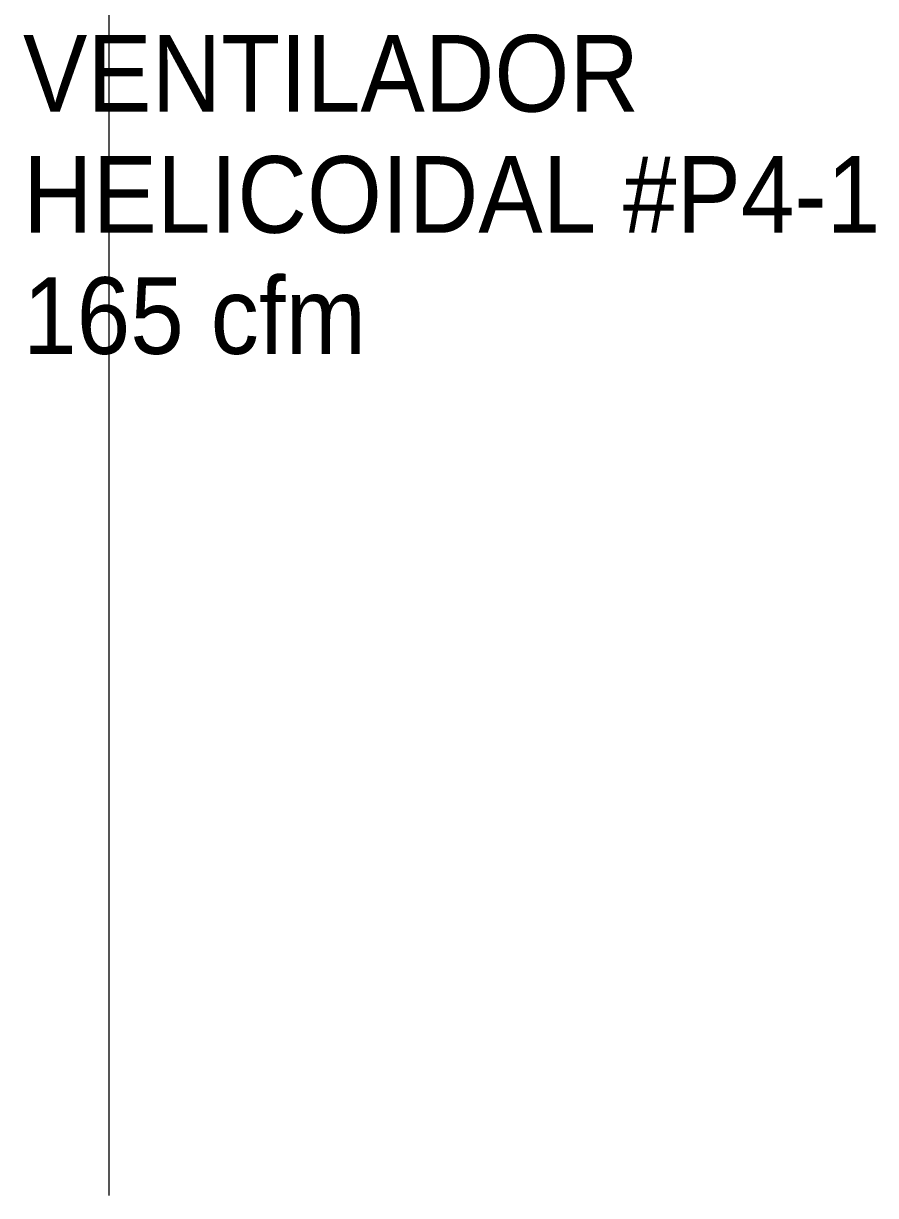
# Model space of a CAD drawing. Header units: metres. Extents: x 32 to 132, y -29 to 44.
# Drawn here: x 116.537 to 118.537, y -23.164 to -20.412 of the extents above; entities that cross this region are included whole.
import ezdxf

# ---------------------------------------------------------------- set-up
doc = ezdxf.new("R2010")
doc.units = ezdxf.units.M
doc.header["$LTSCALE"] = 100
doc.layers.add('Arqui', color=8, linetype='Continuous', lineweight=0)
doc.layers.add('M-EQPM-IDEN', color=7, linetype='Continuous', lineweight=9)
doc.styles.add('SansSerif_2', font='SANSS__.TTF', dxfattribs={"width": 0.9, "height": 0.18})

# ---------------------------------------------------------------- blocks, each defined once
blk = doc.blocks.new('estructura etapa 3')
at = {"layer": 'Arqui'}
blk.add_line((-60.702, -6655.3542), (-60.702, -6714.9141), dxfattribs=at)
blk.add_line((-60.702, -6655.3542), (-60.702, -6714.9141), dxfattribs=at)
blk = doc.blocks.new('A$C4ed580ad')
at = {"layer": 'Arqui'}
blk.add_blockref('estructura etapa 3', (97.3352, 6720.7245), dxfattribs=at)

msp = doc.modelspace()

# ---------------------------------------------------------------- block references
at = {"layer": 'Arqui'}
msp.add_blockref('A$C4ed580ad', (80.1042, -28.9743), dxfattribs=at)

# ---------------------------------------------------------------- texts
at = {"layer": 'M-EQPM-IDEN', "char_height": 0.18, "attachment_point": 1, "style": 'SansSerif_2'}
for s, insert, width in [('VENTILADOR', (116.5359, -20.4388), 1.72443), ('HELICOIDAL #P4-1', (116.5359, -20.7232), 2.395442), ('165 cfm', (116.5359, -21.0076), 0.95962)]:
    msp.add_mtext(s, dxfattribs=dict(at, insert=insert, width=width))

doc.saveas('drawing.dxf')
